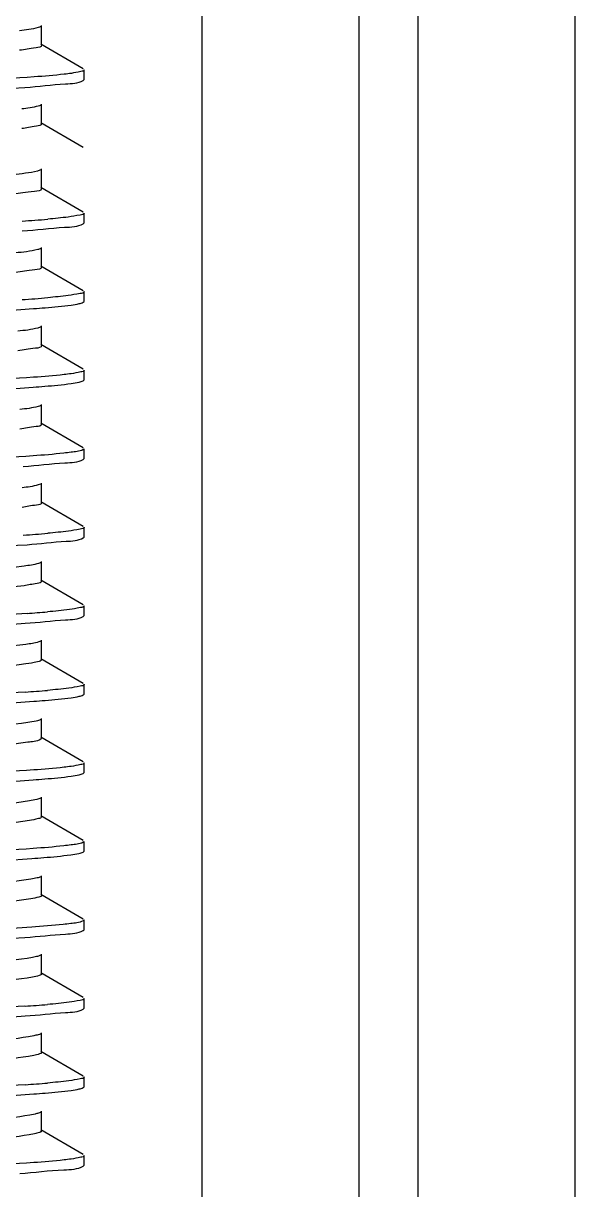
# Model space of a CAD drawing. Extents: x 4995099 to 5303443, y 4627657 to 4889583.
# Drawn here: x 5046032.7 to 5046241.8, y 4735663.4 to 4736105.5 of the extents above; entities that cross this region are included whole.
import ezdxf

# ---------------------------------------------------------------- set-up
doc = ezdxf.new("R2010")
doc.units = 0
doc.header["$LTSCALE"] = 1000
doc.header["$MEASUREMENT"] = 0
doc.layers.get('0').update_dxf_attribs({"color": 4, "linetype": 'CONTINUOUS'})

msp = doc.modelspace()

# ---------------------------------------------------------------- linework, layer by layer
at = {"linetype": 'Continuous'}
for p, q in [((5046100.42, 4737945.93), (5046100.42, 4732019.65)), ((5046159.95, 4737945.93), (5046159.95, 4732019.65)), ((5046182.28, 4737945.93), (5046182.28, 4732019.65)), ((5046241.81, 4737945.93), (5046241.81, 4732019.65)), ((5046039.66, 4736097.16), (5046039.66, 4736104.6)), ((5046055.49, 4736088.19), (5046039.34, 4736097.54)), ((5046055.77, 4736084.14), (5046055.77, 4736087.86)), ((5046055.77, 4736084.14), (5046055.77, 4736087.86)), ((5046055.49, 4736083.81), (5046055.77, 4736084.14)), ((5046039.66, 4736067.4), (5046039.66, 4736074.84)), ((5046055.49, 4736058.42), (5046039.34, 4736067.77)), ((5046039.66, 4736042.85), (5046039.66, 4736050.29)), ((5046055.49, 4736033.88), (5046039.34, 4736043.23)), ((5046055.77, 4736029.83), (5046055.77, 4736033.55)), ((5046055.77, 4736029.83), (5046055.77, 4736033.55)), ((5046055.49, 4736029.5), (5046055.77, 4736029.83)), ((5046039.66, 4736013.09), (5046039.66, 4736020.53)), ((5046055.49, 4736004.11), (5046039.34, 4736013.46)), ((5046055.77, 4736000.06), (5046055.77, 4736003.78)), ((5046055.77, 4736000.06), (5046055.77, 4736003.78)), ((5046055.49, 4735999.74), (5046055.77, 4736000.06)), ((5046039.66, 4735983.32), (5046039.66, 4735990.76)), ((5046055.49, 4735974.34), (5046039.34, 4735983.7)), ((5046055.77, 4735970.3), (5046055.77, 4735974.02)), ((5046055.77, 4735970.3), (5046055.77, 4735974.02)), ((5046055.49, 4735969.97), (5046055.77, 4735970.3)), ((5046039.66, 4735953.55), (5046039.66, 4735960.99)), ((5046055.49, 4735944.58), (5046039.34, 4735953.93)), ((5046055.49, 4735940.2), (5046055.77, 4735940.53)), ((5046055.77, 4735940.53), (5046055.77, 4735944.25)), ((5046055.77, 4735940.53), (5046055.77, 4735944.25)), ((5046039.66, 4735923.79), (5046039.66, 4735931.23)), ((5046055.49, 4735914.81), (5046039.34, 4735924.16)), ((5046055.77, 4735910.76), (5046055.77, 4735914.49)), ((5046055.77, 4735910.76), (5046055.77, 4735914.49)), ((5046055.49, 4735910.44), (5046055.77, 4735910.76)), ((5046039.66, 4735894.02), (5046039.66, 4735901.46)), ((5046055.49, 4735885.05), (5046039.34, 4735894.4)), ((5046055.77, 4735881), (5046055.77, 4735884.72)), ((5046055.77, 4735881), (5046055.77, 4735884.72)), ((5046055.49, 4735880.67), (5046055.77, 4735881)), ((5046039.66, 4735864.26), (5046039.66, 4735871.7)), ((5046055.49, 4735855.28), (5046039.34, 4735864.63)), ((5046055.77, 4735851.23), (5046055.77, 4735854.95)), ((5046055.77, 4735851.23), (5046055.77, 4735854.95)), ((5046055.49, 4735850.91), (5046055.77, 4735851.23)), ((5046039.66, 4735834.49), (5046039.66, 4735841.93)), ((5046055.49, 4735825.51), (5046039.34, 4735834.87)), ((5046055.77, 4735821.47), (5046055.77, 4735825.19)), ((5046055.77, 4735821.47), (5046055.77, 4735825.19)), ((5046055.49, 4735821.14), (5046055.77, 4735821.47)), ((5046039.66, 4735804.72), (5046039.66, 4735812.16)), ((5046055.49, 4735795.75), (5046039.34, 4735805.1)), ((5046055.77, 4735791.7), (5046055.77, 4735795.42)), ((5046055.77, 4735791.7), (5046055.77, 4735795.42)), ((5046055.49, 4735791.37), (5046055.77, 4735791.7)), ((5046039.66, 4735774.96), (5046039.66, 4735782.4)), ((5046055.49, 4735765.98), (5046039.34, 4735775.33)), ((5046055.77, 4735761.93), (5046055.77, 4735765.66)), ((5046055.77, 4735761.93), (5046055.77, 4735765.66)), ((5046055.49, 4735761.61), (5046055.77, 4735761.93)), ((5046039.66, 4735745.19), (5046039.66, 4735752.63)), ((5046055.49, 4735736.22), (5046039.34, 4735745.57)), ((5046055.49, 4735731.84), (5046055.77, 4735732.17)), ((5046055.77, 4735732.17), (5046055.77, 4735735.89)), ((5046055.77, 4735732.17), (5046055.77, 4735735.89)), ((5046039.66, 4735715.43), (5046039.66, 4735722.87)), ((5046055.49, 4735706.45), (5046039.34, 4735715.8)), ((5046055.77, 4735702.4), (5046055.77, 4735706.12)), ((5046055.77, 4735702.4), (5046055.77, 4735706.12)), ((5046055.49, 4735702.08), (5046055.77, 4735702.4)), ((5046039.66, 4735685.66), (5046039.66, 4735693.1)), ((5046055.49, 4735676.68), (5046039.34, 4735686.04)), ((5046055.77, 4735672.64), (5046055.77, 4735676.36)), ((5046055.77, 4735672.64), (5046055.77, 4735676.36)), ((5046055.49, 4735672.31), (5046055.77, 4735672.64))]:
    msp.add_line(p, q, dxfattribs=at)
for centre, radius, start, end in [((5045997.76, 4736558.08), 528.69, 273.7477, 274.8005), ((5045997.71, 4736528.96), 529.33, 273.7437, 274.8009), ((5045998.31, 4736432.14), 521.79, 273.7828, 274.8013), ((5046000.2, 4736378.63), 497.97, 273.9093, 274.8037), ((5045999.31, 4736359.97), 509.11, 273.8479, 274.803), ((5045999.19, 4736242.37), 510.58, 273.8387, 274.8044), ((5045999.31, 4736211.14), 509.11, 273.8479, 274.803)]:
    msp.add_arc(centre, radius, start, end, dxfattribs=at)
for points, knots in [([(5045836.63, 4736101.73), (5045850.98, 4736102.79), (5045917.73, 4736106.04), (5045984.57, 4736107.35), (5046036.85, 4736111.2)], [0, 0, 0, 0, 0.215407, 1, 1, 1, 1]), ([(5046039.34, 4736104.23), (5046039.02, 4736104.05), (5046036.4, 4736103.23), (5046033.68, 4736102.96), (5046031.34, 4736102.68)], [0, 0, 0, 0, 0.131982, 1, 1, 1, 1]), ([(5046039.66, 4736097.16), (5046039.67, 4736096.39), (5046035.44, 4736096.08), (5046033.42, 4736095.49), (5046031.34, 4736095.24)], [0, 0, 0, 0, 0.268827, 1, 1, 1, 1]), ([(5046050.95, 4736086.51), (5046050.05, 4736086.38), (5046045.37, 4736085.81), (5046040.66, 4736085.43), (5046036.85, 4736085.15)], [0, 0, 0, 0, 0.191317, 1, 1, 1, 1]), ([(5046055.77, 4736087.86), (5046055.77, 4736087.4), (5046053.41, 4736087), (5046052.16, 4736086.68), (5046050.95, 4736086.51)], [0, 0, 0, 0, 0.274505, 1, 1, 1, 1]), ([(5046036.85, 4736085.15), (5046022.51, 4736084.1), (5045955.77, 4736080.84), (5045888.93, 4736079.53), (5045836.63, 4736075.69)], [0, 0, 0, 0, 0.215206, 1, 1, 1, 1]), ([(5046033.36, 4736081.18), (5046038.48, 4736081.53), (5046045.66, 4736082.53), (5046053.49, 4736082.67), (5046055.49, 4736083.81)], [0, 0, 0, 0, 0.690238, 1, 1, 1, 1]), ([(5045840.03, 4736072.21), (5045854.13, 4736073.17), (5045918.58, 4736076.27), (5045983.1, 4736077.76), (5046033.36, 4736081.18)], [0, 0, 0, 0, 0.219091, 1, 1, 1, 1]), ([(5046039.34, 4736074.46), (5046039.05, 4736074.29), (5046036.69, 4736073.53), (5046034.24, 4736073.27), (5046032.13, 4736073.01)], [0, 0, 0, 0, 0.134844, 1, 1, 1, 1]), ([(5046039.66, 4736067.4), (5046039.66, 4736066.69), (5046035.88, 4736066.33), (5046034.02, 4736065.8), (5046032.13, 4736065.57)], [0, 0, 0, 0, 0.270217, 1, 1, 1, 1]), ([(5046039.34, 4736049.92), (5046038.95, 4736049.69), (5046035.49, 4736048.73), (5046031.96, 4736048.42), (5046028.88, 4736048.1)], [0, 0, 0, 0, 0.124926, 1, 1, 1, 1]), ([(5046039.66, 4736042.85), (5046039.66, 4736041.87), (5046034.12, 4736041.75), (5046031.57, 4736040.94), (5046028.88, 4736040.66)], [0, 0, 0, 0, 0.265953, 1, 1, 1, 1]), ([(5046055.77, 4736033.55), (5046055.77, 4736032.99), (5046052.78, 4736032.64), (5046051.28, 4736032.23), (5046049.77, 4736032.04)], [0, 0, 0, 0, 0.270828, 1, 1, 1, 1]), ([(5046032.27, 4736026.8), (5046037.65, 4736027.16), (5046045.18, 4736028.2), (5046053.4, 4736028.3), (5046055.49, 4736029.5)], [0, 0, 0, 0, 0.69109, 1, 1, 1, 1]), ([(5046039.34, 4736020.15), (5046038.98, 4736019.94), (5046035.82, 4736019.03), (5046032.59, 4736018.74), (5046029.78, 4736018.43)], [0, 0, 0, 0, 0.127252, 1, 1, 1, 1]), ([(5046039.66, 4736013.09), (5046039.67, 4736012.18), (5046034.6, 4736011.99), (5046032.25, 4736011.26), (5046029.78, 4736010.99)], [0, 0, 0, 0, 0.266804, 1, 1, 1, 1]), ([(5046055.77, 4736003.78), (5046055.77, 4736003.22), (5046052.78, 4736002.88), (5046051.28, 4736002.46), (5046049.77, 4736002.27)], [0, 0, 0, 0, 0.270838, 1, 1, 1, 1]), ([(5046036.65, 4735997.34), (5046038.11, 4735997.45), (5046042.86, 4735997.82), (5046047.61, 4735998.24), (5046050.88, 4735998.7)], [0, 0, 0, 0, 0.307332, 1, 1, 1, 1]), ([(5046050.88, 4735998.7), (5046051.89, 4735998.84), (5046053.43, 4735999.11), (5046055, 4735999.46), (5046055.49, 4735999.74)], [0, 0, 0, 0, 0.643619, 1, 1, 1, 1]), ([(5045836.53, 4735987.88), (5045850.85, 4735988.94), (5045917.56, 4735992.19), (5045984.37, 4735993.51), (5046036.65, 4735997.34)], [0, 0, 0, 0, 0.214998, 1, 1, 1, 1]), ([(5046039.34, 4735990.38), (5046039, 4735990.19), (5046036.14, 4735989.33), (5046033.2, 4735989.05), (5046030.64, 4735988.76)], [0, 0, 0, 0, 0.129757, 1, 1, 1, 1]), ([(5046039.66, 4735983.32), (5046039.67, 4735982.49), (5046035.07, 4735982.23), (5046032.9, 4735981.58), (5046030.64, 4735981.32)], [0, 0, 0, 0, 0.26783, 1, 1, 1, 1]), ([(5046036.65, 4735971.3), (5046022.28, 4735970.24), (5045955.57, 4735966.99), (5045888.76, 4735965.68), (5045836.53, 4735961.84)], [0, 0, 0, 0, 0.215728, 1, 1, 1, 1]), ([(5046050.88, 4735972.65), (5046049.98, 4735972.53), (5046045.25, 4735971.95), (5046040.49, 4735971.58), (5046036.65, 4735971.3)], [0, 0, 0, 0, 0.19147, 1, 1, 1, 1]), ([(5046055.77, 4735974.02), (5046055.77, 4735973.55), (5046053.37, 4735973.15), (5046052.11, 4735972.83), (5046050.88, 4735972.65)], [0, 0, 0, 0, 0.274248, 1, 1, 1, 1]), ([(5045836.46, 4735958.11), (5045850.74, 4735959.17), (5045917.41, 4735962.42), (5045984.17, 4735963.75), (5046036.44, 4735967.56)], [0, 0, 0, 0, 0.214643, 1, 1, 1, 1]), ([(5046036.44, 4735967.56), (5046037.92, 4735967.67), (5046042.72, 4735968.04), (5046047.52, 4735968.46), (5046050.83, 4735968.93)], [0, 0, 0, 0, 0.307278, 1, 1, 1, 1]), ([(5046050.83, 4735968.93), (5046051.84, 4735969.07), (5046053.4, 4735969.34), (5046055, 4735969.69), (5046055.49, 4735969.97)], [0, 0, 0, 0, 0.644079, 1, 1, 1, 1]), ([(5046039.34, 4735960.62), (5046039.03, 4735960.44), (5046036.45, 4735959.64), (5046033.78, 4735959.36), (5046031.47, 4735959.09)], [0, 0, 0, 0, 0.132446, 1, 1, 1, 1]), ([(5046039.66, 4735953.55), (5046039.67, 4735952.79), (5046035.52, 4735952.47), (5046033.52, 4735951.89), (5046031.47, 4735951.65)], [0, 0, 0, 0, 0.269044, 1, 1, 1, 1]), ([(5046036.44, 4735941.51), (5046022.05, 4735940.47), (5045955.38, 4735937.22), (5045888.62, 4735935.91), (5045836.46, 4735932.07)], [0, 0, 0, 0, 0.216242, 1, 1, 1, 1]), ([(5046032.73, 4735937.53), (5046038, 4735937.89), (5046045.38, 4735938.91), (5046053.44, 4735939.03), (5046055.49, 4735940.2)], [0, 0, 0, 0, 0.69073, 1, 1, 1, 1]), ([(5046050.83, 4735942.88), (5046049.91, 4735942.75), (5046045.13, 4735942.17), (5046040.32, 4735941.8), (5046036.44, 4735941.51)], [0, 0, 0, 0, 0.191504, 1, 1, 1, 1]), ([(5046055.77, 4735944.25), (5046055.77, 4735944.1), (5046054.01, 4735942.99), (5046052.39, 4735943.1), (5046050.83, 4735942.88)], [0, 0, 0, 0, 0.088885, 1, 1, 1, 1]), ([(5046039.34, 4735930.85), (5046039.05, 4735930.69), (5046036.74, 4735929.94), (5046034.33, 4735929.68), (5046032.26, 4735929.42)], [0, 0, 0, 0, 0.135346, 1, 1, 1, 1]), ([(5046039.66, 4735923.79), (5046039.66, 4735923.1), (5046035.95, 4735922.72), (5046034.12, 4735922.21), (5046032.26, 4735921.98)], [0, 0, 0, 0, 0.270473, 1, 1, 1, 1]), ([(5046055.77, 4735914.49), (5046055.77, 4735913.93), (5046052.82, 4735913.58), (5046051.34, 4735913.18), (5046049.86, 4735912.99)], [0, 0, 0, 0, 0.271064, 1, 1, 1, 1]), ([(5046034.15, 4735907.86), (5046039.08, 4735908.21), (5046046.01, 4735909.17), (5046053.56, 4735909.33), (5046055.49, 4735910.44)], [0, 0, 0, 0, 0.689563, 1, 1, 1, 1]), ([(5045876.49, 4735900.81), (5045890.32, 4735901.45), (5045942.87, 4735903.69), (5045995.47, 4735905.19), (5046034.15, 4735907.86)], [0, 0, 0, 0, 0.263095, 1, 1, 1, 1]), ([(5046039.33, 4735901.09), (5046039.08, 4735900.94), (5046037.01, 4735900.24), (5046034.86, 4735899.99), (5046033.01, 4735899.75)], [0, 0, 0, 0, 0.138483, 1, 1, 1, 1]), ([(5046033.01, 4735899.75), (5046012.47, 4735897.08), (5045962.85, 4735895.55), (5045913.42, 4735893.04), (5045884.64, 4735891.51)], [0, 0, 0, 0, 0.418207, 1, 1, 1, 1]), ([(5046033.01, 4735892.31), (5046012.47, 4735889.64), (5045962.85, 4735888.11), (5045913.42, 4735885.6), (5045884.64, 4735884.07)], [0, 0, 0, 0, 0.418207, 1, 1, 1, 1]), ([(5046039.66, 4735894.02), (5046039.66, 4735893.39), (5046036.35, 4735892.98), (5046034.68, 4735892.53), (5046033.01, 4735892.31)], [0, 0, 0, 0, 0.272138, 1, 1, 1, 1]), ([(5046055.77, 4735884.72), (5046055.77, 4735884.2), (5046053.03, 4735883.83), (5046051.63, 4735883.45), (5046050.24, 4735883.27)], [0, 0, 0, 0, 0.272105, 1, 1, 1, 1]), ([(5045839.93, 4735869.06), (5045854.04, 4735870.02), (5045918.55, 4735873.13), (5045983.15, 4735874.62), (5046033.48, 4735878.05)], [0, 0, 0, 0, 0.218971, 1, 1, 1, 1]), ([(5046034.15, 4735881.82), (5046023.64, 4735881.09), (5045971.09, 4735878.41), (5045918.52, 4735876.7), (5045876.49, 4735874.77)], [0, 0, 0, 0, 0.200271, 1, 1, 1, 1]), ([(5046033.48, 4735878.05), (5046038.57, 4735878.4), (5046045.72, 4735879.39), (5046053.5, 4735879.53), (5046055.49, 4735880.67)], [0, 0, 0, 0, 0.690138, 1, 1, 1, 1]), ([(5046033.73, 4735870.08), (5046021.04, 4735868.34), (5045977.57, 4735866.39), (5045912.67, 4735862.51), (5045860.14, 4735861.52), (5045838.67, 4735858.28)], [0, 0, 0, 0, 0.196527, 0.666696, 1, 1, 1, 1]), ([(5046039.33, 4735871.32), (5046039.1, 4735871.18), (5046037.27, 4735870.54), (5046035.36, 4735870.3), (5046033.73, 4735870.08)], [0, 0, 0, 0, 0.141904, 1, 1, 1, 1]), ([(5046033.73, 4735862.64), (5046019.83, 4735860.73), (5045983.92, 4735859.19), (5045937.15, 4735856.84), (5045895, 4735854.84), (5045867.84, 4735853.52), (5045848.38, 4735851.81), (5045838.02, 4735851.12), (5045834.75, 4735850.03)], [0, 0, 0, 0, 0.211039, 0.539644, 0.704709, 0.845991, 0.948071, 1, 1, 1, 1]), ([(5046039.66, 4735864.26), (5046039.66, 4735863.69), (5046036.74, 4735863.24), (5046035.22, 4735862.84), (5046033.73, 4735862.64)], [0, 0, 0, 0, 0.274084, 1, 1, 1, 1]), ([(5046033.48, 4735852.01), (5046019.36, 4735851.04), (5045954.85, 4735847.93), (5045890.25, 4735846.45), (5045839.93, 4735843.02)], [0, 0, 0, 0, 0.219019, 1, 1, 1, 1]), ([(5046055.77, 4735854.95), (5046055.77, 4735854.41), (5046052.93, 4735854.06), (5046051.49, 4735853.67), (5046050.05, 4735853.48)], [0, 0, 0, 0, 0.271601, 1, 1, 1, 1]), ([(5045836.53, 4735839.05), (5045850.85, 4735840.11), (5045917.56, 4735843.36), (5045984.37, 4735844.68), (5046036.66, 4735848.51)], [0, 0, 0, 0, 0.215007, 1, 1, 1, 1]), ([(5046036.66, 4735848.51), (5046038.12, 4735848.62), (5046042.86, 4735848.99), (5046047.61, 4735849.41), (5046050.88, 4735849.87)], [0, 0, 0, 0, 0.307335, 1, 1, 1, 1]), ([(5046050.88, 4735849.87), (5046051.89, 4735850.01), (5046053.43, 4735850.28), (5046055, 4735850.63), (5046055.49, 4735850.91)], [0, 0, 0, 0, 0.643606, 1, 1, 1, 1]), ([(5046034.4, 4735840.41), (5046021.65, 4735838.55), (5045988.11, 4735837.07), (5045934.42, 4735834.43), (5045881.67, 4735831.59), (5045849.31, 4735830.37), (5045837.49, 4735828.33)], [0, 0, 0, 0, 0.195916, 0.50941, 0.817674, 1, 1, 1, 1]), ([(5046039.33, 4735841.55), (5046038.81, 4735841.25), (5046037.12, 4735840.86), (5046035.47, 4735840.57), (5046034.4, 4735840.41)], [0, 0, 0, 0, 0.359626, 1, 1, 1, 1]), ([(5046039.66, 4735834.49), (5046039.66, 4735834.32), (5046037.82, 4735833.1), (5046036.07, 4735833.21), (5046034.4, 4735832.97)], [0, 0, 0, 0, 0.090979, 1, 1, 1, 1]), ([(5046034.4, 4735832.97), (5046020.69, 4735830.97), (5045984.8, 4735829.51), (5045937.96, 4735827.1), (5045895.44, 4735825.09), (5045867.98, 4735823.77), (5045848.37, 4735822.02), (5045837.94, 4735821.36), (5045834.68, 4735820.24)], [0, 0, 0, 0, 0.207622, 0.537088, 0.703334, 0.845682, 0.948308, 1, 1, 1, 1]), ([(5046055.77, 4735825.19), (5046055.77, 4735824.72), (5046053.37, 4735824.32), (5046052.11, 4735824), (5046050.88, 4735823.82)], [0, 0, 0, 0, 0.274254, 1, 1, 1, 1]), ([(5046036.66, 4735822.47), (5046022.29, 4735821.41), (5045955.58, 4735818.16), (5045888.77, 4735816.85), (5045836.53, 4735813.01)], [0, 0, 0, 0, 0.215715, 1, 1, 1, 1]), ([(5046050.88, 4735823.82), (5046049.98, 4735823.7), (5046045.25, 4735823.12), (5046040.5, 4735822.75), (5046036.66, 4735822.47)], [0, 0, 0, 0, 0.191467, 1, 1, 1, 1]), ([(5046050.83, 4735820.1), (5046051.85, 4735820.24), (5046053.4, 4735820.51), (5046055, 4735820.86), (5046055.49, 4735821.14)], [0, 0, 0, 0, 0.644063, 1, 1, 1, 1]), ([(5045836.46, 4735809.28), (5045850.75, 4735810.34), (5045917.41, 4735813.59), (5045984.17, 4735814.92), (5046036.45, 4735818.73)], [0, 0, 0, 0, 0.214657, 1, 1, 1, 1]), ([(5046036.45, 4735818.73), (5046037.92, 4735818.84), (5046042.72, 4735819.21), (5046047.52, 4735819.64), (5046050.83, 4735820.1)], [0, 0, 0, 0, 0.307279, 1, 1, 1, 1]), ([(5046039.33, 4735811.79), (5046038.87, 4735811.52), (5046037.4, 4735811.15), (5046035.96, 4735810.88), (5046035.03, 4735810.74)], [0, 0, 0, 0, 0.365017, 1, 1, 1, 1]), ([(5046035.03, 4735810.74), (5046022.36, 4735808.77), (5045988.58, 4735807.38), (5045934.39, 4735804.68), (5045881.21, 4735801.72), (5045848.63, 4735800.64), (5045836.94, 4735798.46)], [0, 0, 0, 0, 0.193768, 0.50974, 0.82028, 1, 1, 1, 1]), ([(5046035.03, 4735803.3), (5046021.53, 4735801.2), (5045985.67, 4735799.84), (5045938.78, 4735797.37), (5045895.92, 4735795.35), (5045868.16, 4735794.03), (5045848.39, 4735792.23), (5045837.87, 4735791.61), (5045834.62, 4735790.45)], [0, 0, 0, 0, 0.20408, 0.534343, 0.70178, 0.845233, 0.948467, 1, 1, 1, 1]), ([(5046039.66, 4735804.72), (5046039.66, 4735804.27), (5046037.43, 4735803.78), (5046036.2, 4735803.48), (5046035.03, 4735803.3)], [0, 0, 0, 0, 0.278995, 1, 1, 1, 1]), ([(5046050.83, 4735794.05), (5046049.91, 4735793.92), (5046045.13, 4735793.34), (5046040.33, 4735792.97), (5046036.45, 4735792.68)], [0, 0, 0, 0, 0.191504, 1, 1, 1, 1]), ([(5046055.77, 4735795.42), (5046055.77, 4735795.27), (5046054.01, 4735794.16), (5046052.39, 4735794.27), (5046050.83, 4735794.05)], [0, 0, 0, 0, 0.088893, 1, 1, 1, 1]), ([(5046036.45, 4735792.68), (5046022.05, 4735791.64), (5045955.39, 4735788.39), (5045888.62, 4735787.08), (5045836.46, 4735783.24)], [0, 0, 0, 0, 0.216223, 1, 1, 1, 1]), ([(5046035.92, 4735788.93), (5046037.43, 4735789.03), (5046042.36, 4735789.41), (5046047.29, 4735789.84), (5046050.69, 4735790.31)], [0, 0, 0, 0, 0.307137, 1, 1, 1, 1]), ([(5046050.69, 4735790.31), (5046051.74, 4735790.46), (5046053.34, 4735790.73), (5046054.98, 4735791.08), (5046055.49, 4735791.37)], [0, 0, 0, 0, 0.645207, 1, 1, 1, 1]), ([(5045884.94, 4735782.13), (5045898.58, 4735782.73), (5045948.91, 4735784.84), (5045999.29, 4735786.29), (5046035.92, 4735788.93)], [0, 0, 0, 0, 0.271117, 1, 1, 1, 1]), ([(5046035.63, 4735781.07), (5046016.85, 4735777.95), (5045968.67, 4735777.05), (5045920.85, 4735774.3), (5045891.94, 4735772.83)], [0, 0, 0, 0, 0.396629, 1, 1, 1, 1]), ([(5046039.33, 4735782.02), (5046038.92, 4735781.78), (5046037.67, 4735781.44), (5046036.42, 4735781.2), (5046035.63, 4735781.07)], [0, 0, 0, 0, 0.371007, 1, 1, 1, 1]), ([(5046035.63, 4735773.63), (5046016.85, 4735770.51), (5045968.67, 4735769.61), (5045920.85, 4735766.86), (5045891.94, 4735765.38)], [0, 0, 0, 0, 0.396629, 1, 1, 1, 1]), ([(5046039.66, 4735774.96), (5046039.66, 4735774.55), (5046037.75, 4735774.06), (5046036.64, 4735773.8), (5046035.63, 4735773.63)], [0, 0, 0, 0, 0.282134, 1, 1, 1, 1]), ([(5046050.69, 4735764.27), (5046049.75, 4735764.14), (5046044.84, 4735763.55), (5046039.9, 4735763.17), (5046035.92, 4735762.88)], [0, 0, 0, 0, 0.191606, 1, 1, 1, 1]), ([(5046055.77, 4735765.66), (5046055.77, 4735765.5), (5046053.95, 4735764.37), (5046052.3, 4735764.49), (5046050.69, 4735764.27)], [0, 0, 0, 0, 0.088343, 1, 1, 1, 1]), ([(5045840.08, 4735750.01), (5045854.19, 4735750.97), (5045918.62, 4735754.07), (5045983.13, 4735755.56), (5046033.37, 4735758.98)], [0, 0, 0, 0, 0.219188, 1, 1, 1, 1]), ([(5046035.92, 4735762.88), (5046026.12, 4735762.17), (5045975.8, 4735759.53), (5045925.45, 4735757.87), (5045884.94, 4735756.08)], [0, 0, 0, 0, 0.195012, 1, 1, 1, 1]), ([(5046033.37, 4735758.98), (5046038.49, 4735759.33), (5046045.67, 4735760.32), (5046053.49, 4735760.46), (5046055.49, 4735761.61)], [0, 0, 0, 0, 0.690234, 1, 1, 1, 1]), ([(5046036.18, 4735751.4), (5046025.29, 4735749.45), (5045995.13, 4735748.27), (5045945.08, 4735745.46), (5045891.93, 4735743.09), (5045857.76, 4735741.35), (5045843.79, 4735739.86)], [0, 0, 0, 0, 0.172177, 0.467909, 0.781292, 1, 1, 1, 1]), ([(5046039.33, 4735752.26), (5046038.98, 4735752.05), (5046037.91, 4735751.74), (5046036.85, 4735751.52), (5046036.18, 4735751.4)], [0, 0, 0, 0, 0.377707, 1, 1, 1, 1]), ([(5046036.18, 4735743.96), (5046025.29, 4735742.01), (5045995.13, 4735740.82), (5045945.08, 4735738.02), (5045891.93, 4735735.65), (5045857.76, 4735733.91), (5045843.79, 4735732.42)], [0, 0, 0, 0, 0.172177, 0.467909, 0.781292, 1, 1, 1, 1]), ([(5046039.66, 4735745.19), (5046039.66, 4735744.83), (5046038.04, 4735744.34), (5046037.06, 4735744.11), (5046036.18, 4735743.96)], [0, 0, 0, 0, 0.285905, 1, 1, 1, 1]), ([(5046033.37, 4735732.94), (5046019.28, 4735731.98), (5045954.84, 4735728.87), (5045890.34, 4735727.38), (5045840.08, 4735723.96)], [0, 0, 0, 0, 0.219095, 1, 1, 1, 1]), ([(5046055.77, 4735735.89), (5046055.77, 4735735.35), (5046052.94, 4735734.99), (5046051.5, 4735734.6), (5046050.07, 4735734.42)], [0, 0, 0, 0, 0.271629, 1, 1, 1, 1]), ([(5045839.93, 4735720.23), (5045854.04, 4735721.2), (5045918.56, 4735724.3), (5045983.15, 4735725.79), (5046033.48, 4735729.22)], [0, 0, 0, 0, 0.218979, 1, 1, 1, 1]), ([(5046033.48, 4735729.22), (5046038.57, 4735729.57), (5046045.72, 4735730.56), (5046053.5, 4735730.7), (5046055.49, 4735731.84)], [0, 0, 0, 0, 0.690139, 1, 1, 1, 1]), ([(5046036.69, 4735721.73), (5046026.18, 4735719.7), (5045996.49, 4735718.64), (5045946.9, 4735715.75), (5045893.52, 4735713.42), (5045858.98, 4735711.65), (5045844.7, 4735710.19)], [0, 0, 0, 0, 0.167069, 0.460858, 0.776177, 1, 1, 1, 1]), ([(5046039.33, 4735722.49), (5046039.03, 4735722.31), (5046038.14, 4735722.03), (5046037.25, 4735721.83), (5046036.69, 4735721.73)], [0, 0, 0, 0, 0.385224, 1, 1, 1, 1]), ([(5046039.66, 4735715.43), (5046039.66, 4735715.11), (5046038.31, 4735714.63), (5046037.44, 4735714.43), (5046036.69, 4735714.29)], [0, 0, 0, 0, 0.290456, 1, 1, 1, 1]), ([(5046036.69, 4735714.29), (5046026.18, 4735712.25), (5045996.49, 4735711.2), (5045946.9, 4735708.3), (5045893.52, 4735705.97), (5045858.98, 4735704.21), (5045844.7, 4735702.75)], [0, 0, 0, 0, 0.167069, 0.460858, 0.776177, 1, 1, 1, 1]), ([(5046055.77, 4735706.12), (5046055.77, 4735705.58), (5046052.93, 4735705.23), (5046051.49, 4735704.84), (5046050.05, 4735704.65)], [0, 0, 0, 0, 0.271602, 1, 1, 1, 1]), ([(5046033.48, 4735703.18), (5046019.36, 4735702.21), (5045954.85, 4735699.1), (5045890.25, 4735697.62), (5045839.93, 4735694.19)], [0, 0, 0, 0, 0.219017, 1, 1, 1, 1]), ([(5046050.88, 4735701.04), (5046051.89, 4735701.18), (5046053.43, 4735701.45), (5046055, 4735701.8), (5046055.49, 4735702.08)], [0, 0, 0, 0, 0.643592, 1, 1, 1, 1]), ([(5045836.53, 4735690.22), (5045850.85, 4735691.28), (5045917.57, 4735694.53), (5045984.38, 4735695.85), (5046036.66, 4735699.68)], [0, 0, 0, 0, 0.215017, 1, 1, 1, 1]), ([(5046036.66, 4735699.68), (5046038.12, 4735699.79), (5046042.87, 4735700.16), (5046047.62, 4735700.58), (5046050.88, 4735701.04)], [0, 0, 0, 0, 0.307338, 1, 1, 1, 1]), ([(5046039.33, 4735692.72), (5046039.07, 4735692.57), (5046038.35, 4735692.33), (5046037.62, 4735692.15), (5046037.17, 4735692.06)], [0, 0, 0, 0, 0.393704, 1, 1, 1, 1]), ([(5046037.17, 4735692.06), (5046027.03, 4735689.92), (5045997.83, 4735689.02), (5045948.71, 4735686.02), (5045895.13, 4735683.74), (5045860.22, 4735681.95), (5045845.65, 4735680.52)], [0, 0, 0, 0, 0.161939, 0.453776, 0.771039, 1, 1, 1, 1]), ([(5046036.92, 4735684.56), (5046026.65, 4735682.5), (5045997.37, 4735681.51), (5045948.24, 4735678.58), (5045894.86, 4735676.29), (5045860.14, 4735674.51), (5045845.65, 4735673.08)], [0, 0, 0, 0, 0.164046, 0.455922, 0.77202, 1, 1, 1, 1]), ([(5046039.66, 4735685.66), (5046039.66, 4735685.37), (5046038.42, 4735684.89), (5046037.61, 4735684.7), (5046036.92, 4735684.56)], [0, 0, 0, 0, 0.292762, 1, 1, 1, 1]), ([(5046050.88, 4735675), (5046049.98, 4735674.87), (5046045.25, 4735674.29), (5046040.5, 4735673.92), (5046036.66, 4735673.64)], [0, 0, 0, 0, 0.191465, 1, 1, 1, 1]), ([(5046055.77, 4735676.36), (5046055.77, 4735675.89), (5046053.37, 4735675.49), (5046052.11, 4735675.17), (5046050.88, 4735675)], [0, 0, 0, 0, 0.27426, 1, 1, 1, 1]), ([(5046036.66, 4735673.64), (5046022.29, 4735672.58), (5045955.58, 4735669.33), (5045888.77, 4735668.02), (5045836.53, 4735664.18)], [0, 0, 0, 0, 0.215701, 1, 1, 1, 1]), ([(5046031.35, 4735669.55), (5046036.94, 4735669.91), (5046044.77, 4735671), (5046053.32, 4735671.07), (5046055.49, 4735672.31)], [0, 0, 0, 0, 0.691739, 1, 1, 1, 1])]:
    msp.add_open_spline(points, degree=3, knots=knots, dxfattribs=at)
for points in [[(5046049.77, 4736032.04), (5046047.19, 4736031.71), (5046044.6, 4736031.47), (5046042.01, 4736031.25)], [(5046049.77, 4736002.27), (5046047.19, 4736001.95), (5046044.6, 4736001.7), (5046042.01, 4736001.48)], [(5046049.86, 4735912.99), (5046047.24, 4735912.65), (5046044.61, 4735912.41), (5046041.98, 4735912.18)], [(5046050.24, 4735883.27), (5046047.47, 4735882.9), (5046044.68, 4735882.65), (5046041.9, 4735882.41)], [(5046050.05, 4735853.48), (5046047.36, 4735853.13), (5046044.65, 4735852.88), (5046041.94, 4735852.65)], [(5046050.07, 4735734.42), (5046047.37, 4735734.07), (5046044.66, 4735733.82), (5046041.96, 4735733.58)], [(5046050.05, 4735704.65), (5046047.36, 4735704.3), (5046044.65, 4735704.05), (5046041.94, 4735703.82)]]:
    msp.add_open_spline(points, degree=3, dxfattribs=at)

doc.saveas('drawing.dxf')
